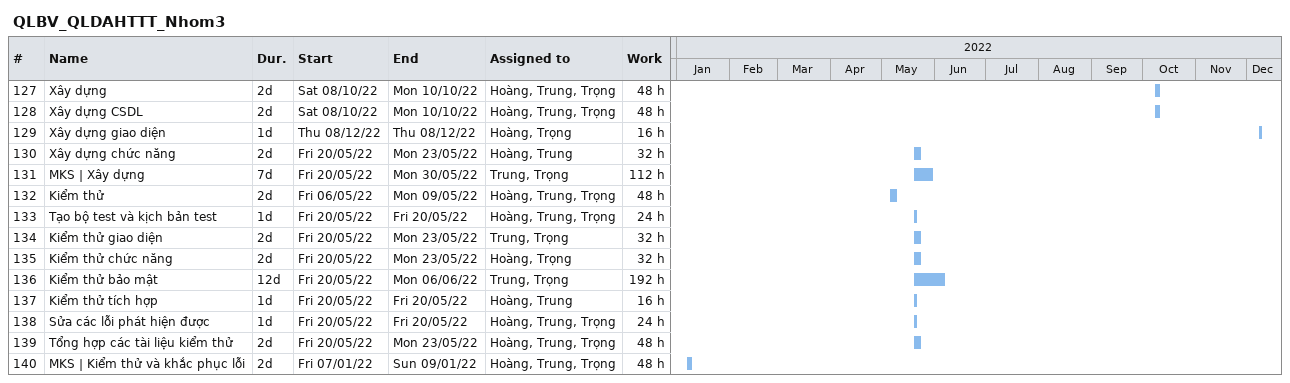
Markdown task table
QLBV_QLDAHTTT_Nhom3

| ID | Task | Duration | Start | Finish | Resources | Work (h) |
|---|---|---|---|---|---|---|
| 127 | Xây dựng | 2d | 2022-10-08 | 2022-10-10 | Hoàng, Trung, Trọng | 48 |
| 128 | Xây dựng CSDL | 2d | 2022-10-08 | 2022-10-10 | Hoàng, Trung, Trọng | 48 |
| 129 | Xây dựng giao diện | 1d | 2022-12-08 | 2022-12-08 | Hoàng, Trọng | 16 |
| 130 | Xây dựng chức năng | 2d | 2022-05-20 | 2022-05-23 | Hoàng, Trung | 32 |
| 131 | MKS \| Xây dựng | 7d | 2022-05-20 | 2022-05-30 | Trung, Trọng | 112 |
| 132 | Kiểm thử | 2d | 2022-05-06 | 2022-05-09 | Hoàng, Trung, Trọng | 48 |
| 133 | Tạo bộ test và kịch bản test | 1d | 2022-05-20 | 2022-05-20 | Hoàng, Trung, Trọng | 24 |
| 134 | Kiểm thử giao diện | 2d | 2022-05-20 | 2022-05-23 | Trung, Trọng | 32 |
| 135 | Kiểm thử chức năng | 2d | 2022-05-20 | 2022-05-23 | Hoàng, Trọng | 32 |
| 136 | Kiểm thử bảo mật | 12d | 2022-05-20 | 2022-06-06 | Trung, Trọng | 192 |
| 137 | Kiểm thử tích hợp | 1d | 2022-05-20 | 2022-05-20 | Hoàng, Trung | 16 |
| 138 | Sửa các lỗi phát hiện được | 1d | 2022-05-20 | 2022-05-20 | Hoàng, Trung, Trọng | 24 |
| 139 | Tổng hợp các tài liệu kiểm thử | 2d | 2022-05-20 | 2022-05-23 | Hoàng, Trung, Trọng | 48 |
| 140 | MKS \| Kiểm thử và khắc phục lỗi | 2d | 2022-01-07 | 2022-01-09 | Hoàng, Trung, Trọng | 48 |
